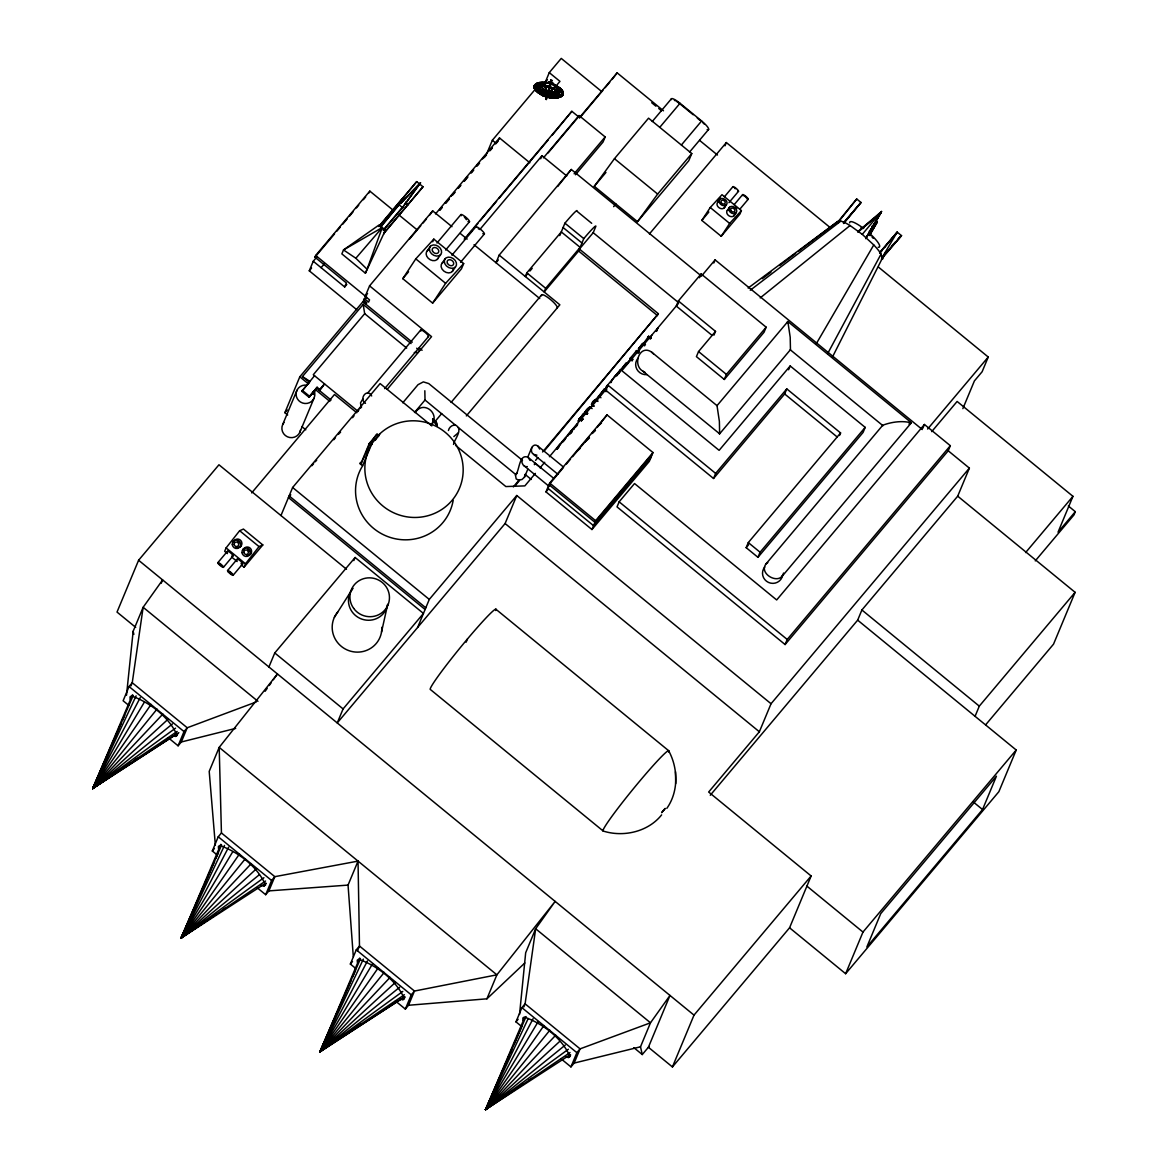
<?xml version="1.0" encoding="UTF-8"?>
<svg xmlns="http://www.w3.org/2000/svg" width="1168" height="1168" viewBox="0 0 1168 1168"><rect width="100%" height="100%" fill="white"/><g stroke="black" fill="none" stroke-linecap="round" stroke-linejoin="round"><path stroke-width="1.5" d="M495.816 609.17L668.607 750.674C678.287 768.237 678.652 791.729 666.826 808.373M675.688 783.655L675.498 771.712M887.651 250.594C881.621 255.193 883.461 265.194 881.037 254.084A28.996 6.001 40.1 0 0 873.766 244.944L862.276 234.359L850.056 225.526A28.996 6.001 40.1 0 0 840.799 221.132L838.244 221.088L748.133 288.058M542.434 95.207L543.149 95.426L542.142 94.929A14.439 6.497 16 0 0 552.771 97.762L553.092 97.586A14.439 6.497 16 0 0 563.005 94.155L563.137 93.922A14.673 6.599 16 0 0 562.728 91.25L562.596 91.002A14.527 6.526 16 0 1 563.166 93.82L563.02 94.185A14.483 6.512 16 0 1 553.209 97.732C545.368 95.761 547.164 97.046 546.04 99.47M552.347 97.951L553.019 97.601L551.442 97.82A10.6 4.672 15.6 0 0 555.034 97.747L555.048 97.484A10.819 4.862 16 0 1 551.486 97.601L550.084 96.842M546.478 91.148L546.463 91.44A4.088 1.869 15.7 0 0 544.507 94.039L543.105 93.98M546.478 99.192L547.369 94.579A2.073 0.949 15.9 0 1 546.77 94.36L547.164 92.52A1.986 0.891 16 0 0 546.405 93.863A1.986 0.891 16 0 0 549.588 94.126A1.986 0.891 16 0 0 547.164 92.491L544.814 84.855L545.952 90.155L545.587 88.68M546.814 95.192A3.416 1.518 16.1 0 1 545.952 94.842L546.931 92.476L546.025 89.965M547.266 96.302L547.179 97.178L551.325 82.359M543.631 95.586L543.062 95.615A10.6 4.643 16.1 0 0 546.96 97.061L550.756 82.651L547.179 97.119A10.6 4.643 15.8 0 0 551.238 97.835L551.34 97.878A11.388 5.241 16.2 0 1 543.047 95.572L542.857 95.528A10.585 4.672 16.4 0 1 539.747 93.557L540.58 93.761M537.441 91.805L537.587 91.878A14.352 6.453 16 0 1 544.23 82.782M544.595 94.082L544.609 93.966A3.416 1.518 16.3 0 1 543.996 93.265L544.054 93.06A3.548 1.591 16.1 0 1 544.244 91.819L544.361 91.659A3.548 1.591 16.1 0 1 547.734 91.571M553.136 95.601L551.34 95.28A3.416 1.533 15.6 0 0 551.515 94.024L551.486 93.571A3.548 1.591 15.9 0 1 551.661 94.36L551.646 94.462A3.548 1.591 15.9 0 1 551.267 94.973L549.559 94.418A1.781 0.788 15.7 0 1 548.989 94.462A1.781 0.788 15.8 0 1 547.646 94.36L547.485 95.002A3.621 1.621 16 0 0 548.814 95.382L550.274 97.032L548.814 95.674A3.416 1.518 15.9 0 1 547.442 95.367L547.237 96.929L550.624 82.767M549.106 93.382A1.781 0.788 15.9 0 0 547.223 92.681L546.989 92.36A1.84 0.818 15.9 0 0 546.449 92.374L545.106 91.513A3.416 1.548 16.4 0 0 544.259 91.819A3.621 1.621 16 0 0 543.967 92.958L543.762 93.25M547.018 96.652L547.588 94.798L547.15 95.791M553.515 88.374L554.245 87.469L553.486 88.549A11.388 5.022 16.4 0 1 559.253 94.842L562.012 94.579L560.625 94.725M543.996 93.265L545.719 93.382L542.113 92.608M543.003 95.572L542.886 95.499A10.6 4.657 16.4 0 1 537.82 91.498M544.303 95.455L542.959 95.294A10.819 4.862 16 0 1 537.47 89.162M555.676 85.498L552.566 89.556L553.398 88.651A10.6 4.862 15.6 0 1 556.552 90.593L556.669 90.695A10.819 4.862 16 0 1 555.296 97.411L556.289 97.835M555.34 97.528L555.311 97.499A11.081 4.993 16.2 0 0 558.844 92.812L562.407 91.192A14.352 6.453 16 0 1 561.399 96.141L560.421 96.637M553.34 88.272L554.041 87.381L549.529 92.024A3.796 1.708 16 0 0 546.682 91.177L546.639 91.484A3.416 1.548 16.1 0 1 549.223 92.155M519.541 1014.437L525.673 952.752L535.659 928.764L555.15 901.404L496.882 974.827L486.91 998.815L408.537 1005.268L405.34 1009.079L395.47 1001.005M555.048 97.499L555.019 97.528A10.746 4.818 15.9 0 1 551.471 97.645L552.041 97.995M126.509 695.194L133.152 631.275L143.138 607.287L162.629 579.927L161.242 583.255M561.677 96.243L561.618 96.083A14.527 6.526 16 0 0 563.137 93.922L551.559 82.373M561.297 96.214L559.195 96.608M551.471 97.645L551.53 97.849A11.432 5.154 16.9 0 0 559.238 95.09L560.669 94.885L559.268 94.798M555.15 85.468A14.352 6.453 16 0 0 544.609 82.607L544.346 82.592A14.527 6.526 16 0 0 534.462 86.242L550.362 82.519M550.055 97.017L552.055 97.805M535.046 89.031L534.667 88.958A14.673 6.599 16 0 1 544.098 82.563M536.112 83.994L536.565 85.045M555.661 94.929L557.486 95.046L549.529 94.579L551.267 95.177M553.544 93.776L551.661 93.557L558.684 92.973A10.6 4.789 15.2 0 1 559.092 95.002L559.063 94.783M551.749 93.703L553.486 93.703M540.025 83.789L539.47 82.709L539.879 83.892M414.523 412.494L425.021 400.025L424.831 390.74M719.634 433.81L719.386 421.429L717.021 405.661L651.496 352.006C639.48 343.947 632.253 365.073 642.736 371.088L719.634 433.81L790.459 349.67L790.21 337.304L787.845 321.536L717.021 405.661M787.407 322.587L787.568 321.58M553.866 91.907L559.881 88.242L558.888 89.016M552.96 96.754L550.42 95.645A4.088 1.84 16.4 0 0 551.019 93.075L553.88 91.703M557.808 89.659L556.523 90.578L558.99 89.016M549.821 92.433A3.548 1.591 15.9 0 1 551.5 93.776L549.705 93.747L551.53 93.893M551.311 94.958L551.208 95.177A3.416 1.518 15.7 0 1 550.303 95.513L550.143 95.586A3.416 1.518 15.7 0 1 548.975 95.63L548.42 94.769A2.073 0.934 16.6 0 0 549.427 93.469M547.325 96.01L547.5 95.192A3.416 1.518 15.9 0 0 548.756 95.557L549.077 95.513A3.548 1.591 15.9 0 0 551.165 95.046L553.121 95.761M547.369 95.849L547.602 94.447M548.756 89.235L548.201 91.746A3.416 1.562 15.9 0 1 549.471 92.228L549.602 92.17A3.548 1.591 16 0 1 550.712 92.783L550.814 93.06A3.416 1.548 15.6 0 1 551.471 93.776M550.186 95.353L550.303 95.659A4.088 1.854 16.3 0 1 547.515 95.411L547.208 95.367M547.208 96.579L551.062 83.059M837.354 222.519L856.728 198.983L860.991 202.473L843.661 223.526M559.238 94.842L563.034 93.893L551.909 82.694L563.224 94.126L551.836 82.68L563.166 93.82L551.982 82.461L550.989 82.87M534.272 85.994L534.199 86.315A14.483 6.512 16 0 0 534.783 89.075L535.484 89.892M535.645 89.761L534.827 89.06A14.439 6.497 16 0 1 534.287 86.374L549.953 81.906L550.858 83.045M542.098 92.871L535.44 89.805L537.499 91.25L536.448 90.593M549.529 94.608L549.559 94.418A1.781 0.803 15.7 0 0 549.588 93.659M551.106 81.935L549.967 83.658L550.916 81.877M544.653 86.315A10.819 4.862 16 0 0 537.703 91.002L537.616 91.177A10.585 4.745 16.7 0 1 538.36 87.6M548.493 90.389L547.996 92.695A2.497 1.08 16.2 0 1 548.58 92.958L548.799 93.148A2.497 1.08 16.7 0 1 549.252 93.338L550.843 93.075A4.088 1.854 16.3 0 0 546.755 91.484M381.527 632.034L387.718 604.265A19.841 19.36 22.6 0 1 360.094 618.412A19.841 19.36 22.6 0 1 352.897 588.292L334.369 617.317M548.288 90.374L547.836 92.783L548.61 89.206M547.996 92.695L548.201 91.761M546.566 93.805L545.865 94.856L546.609 93.995A2.088 0.949 15.7 0 1 545.66 92.958L542.448 90.768M550.697 91.411L549.617 92.33L550.697 91.221M549.573 92.126L549.719 92.111A3.621 1.621 16 0 1 550.741 92.739L549.413 93.411A2.497 1.095 17.1 0 1 549.675 93.776L549.748 93.571M544.405 83.731L544.624 82.563A14.658 6.585 16 0 1 555.282 85.395L555.661 85.541M550.128 95.542L549.004 94.593L550.478 95.44M542.638 95.294L541.718 94.666A14.658 6.599 16 0 1 534.842 89.177L534.856 89.191A14.483 6.512 16 0 0 541.762 94.754L542.04 94.623M548.551 89.381L548.887 88.023M548.697 89.425L549.748 84.549L549.106 87.089A10.6 4.876 16.2 0 0 545.018 86.33L545.383 87.425M549.661 92.316L548.478 94.666A2.497 1.168 16.8 0 0 548.945 94.769A2.497 1.139 17.3 0 0 549.734 93.82L549.705 93.747A1.825 0.818 16.1 0 0 548.829 92.856L548.829 92.856M548.829 88.199L549.632 85.746L549.033 88.228M546.595 97.601L546.376 98.389M537.499 91.206L540.521 92.257M549.062 88.096L549.602 85.848M549.194 86.753L549.456 85.673M549.427 93.25A2.088 0.934 16.6 0 1 548.478 94.535L548.215 94.769A2.497 1.168 16.3 0 1 546.639 94.345A2.511 1.168 15.3 0 1 546.098 93.995L546.055 93.674M555.691 85.702A14.527 6.526 16 0 1 563.064 93.936L551.982 82.461M549.705 84.665L550.245 83.395A14.527 6.541 16 0 1 562.304 90.841M549.851 84.709L551.062 82.11L550.011 83.483M554.727 96.287L559.297 96.535M783.538 573.035C780.297 586.044 757.988 573.984 766.091 563.823L882.745 425.254C891.345 421.955 902.557 420.378 911.259 422.889L781.801 576.685M548.464 94.608L549.69 92.17M549.34 86.943L549.369 86.826A10.979 4.935 16 0 1 556.523 90.257M431.956 424.305L432.627 422.028M541.076 86.184L540.959 86.271A10.979 4.935 16 0 0 537.587 90.943L537.426 91.089A11.417 5.168 15.1 0 1 538.244 87.337L537.265 86.257M536.433 85.133L535.922 84.008L539.543 88.52L538.492 87.337A10.585 4.818 16.6 0 1 541.076 86.461L541.324 86.271A10.819 4.862 16 0 1 548.96 86.87M547.193 96.783L547.164 96.74A14.483 6.512 16 0 1 541.967 94.856L541.908 94.842M558.056 96.521L559.326 96.754L557.866 96.667A10.585 4.745 15.3 0 0 558.611 93.09M553.968 478.544L528.009 457.272C518.782 453.359 519.687 471.23 515.453 475.099L516.183 478.924L518.198 479.946L521.921 479.552L524.505 477.143L527.834 469.156M524.505 477.143L524.782 475.099M546.39 99.557L546.303 98.784M540.959 86.33L539.85 83.819L545.31 91.484M522.242 458.776L521.965 462.63L523.147 464.995L548.23 485.654M563.589 467.127L537.616 445.855C532.214 442.234 528.958 451.739 533.674 454.44L557.851 474.237M549.967 82.008L534.448 86.242A14.527 6.526 16 0 0 541.835 94.506L541.879 94.55A14.352 6.453 16 0 1 535.134 89.162M448.424 430.525C449.081 427.152 452.658 424.174 456.133 425.4C463.302 429.882 454.469 439.124 453.52 444.424M546.814 94.214L544.887 95.104L545.865 94.535M546.639 94.272L546.624 94.301A2.073 0.949 15.7 0 1 545.587 93.148L543.879 92.243M547.018 92.389A2.088 0.949 15.7 0 0 545.938 92.579L545.733 92.768A2.511 1.153 14.9 0 0 545.982 93.893L544.755 94.082A3.416 1.518 16.2 0 0 545.748 94.754A4.088 1.869 15.7 0 1 544.901 94.331A4.088 1.854 15.8 0 0 545.675 94.754M546.624 91.323L546.142 90.14M549.354 91.98A3.621 1.621 16 0 0 546.726 91.265L546.945 92.506A2.073 0.934 15.4 0 0 545.558 93.002L545.806 92.739A2.511 1.11 14.8 0 1 546.244 92.593L546.39 92.579A2.511 1.095 15.2 0 1 547.894 92.681M367.059 269.239L382.272 227.526L343.509 249.937L341.859 253.894L365.409 273.195L385.425 230.111L379.118 224.942L343.509 249.937L355.846 258.245L367.059 269.239L365.409 273.195M546.799 93.98L546.799 94.068A1.781 0.788 16.2 0 1 545.938 92.914L543.573 92.418M545.558 93.002L543.792 92.506M545.179 91.396L544.113 90.024M544.463 94.009L546.128 93.761M545.091 91.221L542.828 88.943M346.502 569.225L218.956 464.776L138.598 560.246L117.019 612.076L135.707 627.377M257.953 701.326L143.138 607.287L132.247 682.74L129.049 686.55L123.122 700.771L128.772 705.384M130.933 685.893L132.247 682.74L187.23 727.766L256.274 701.953M356.707 309.666L309.272 270.815L313.258 261.252L316.718 257.15M313.258 261.252L344.677 286.978L346.356 282.919L314.951 257.194L315.667 255.456L369.833 191.114L393.543 210.532M369.103 192.851L369.833 191.114M241.309 564.947L244.068 567.225L262.815 544.945L243.426 529.06L239.644 530.725L226.11 547.894L224.679 551.325L227.439 553.603M287.693 414.976L284.875 412.684L299.811 376.797L366.504 297.46M282.7 424.524L296.92 390.375M323.171 386.039L319.419 390.506L319.842 389.484L317.097 387.25L309.097 397.281L301.826 391.324L314.542 375.716M301.826 391.324L309.841 381.294L302.424 376.592L363.19 304.395L411.048 343.582M309.097 397.281L317.097 387.25M313.462 394.521L315.491 389.645L329.858 401.427M299.796 432.364L314.017 398.23M244.068 567.225L245.499 563.779L259.033 546.609L262.815 544.945M383.776 234.067L385.425 230.111M379.016 226.577L416.699 181.624L422.991 186.778L384.184 233.074M178.105 745.797L184.018 731.577L187.23 727.766L181.303 741.987L178.105 745.797L168.236 737.723M412.246 342.209L362.927 301.811L366.153 304.191L366.737 302.76L363.598 300.191L366.621 295.796M364.285 298.57L368.592 302.103L369.541 299.84L365.219 296.307L369.57 285.868L432.686 210.882L451.972 226.68M383.294 230.534L401.88 208.444L420.524 182.763L399.033 204.75L380.447 226.84M280.962 515.541L292.628 487.494L380.111 383.571L431.81 425.911M432.686 210.882L429.853 214.912M432.729 241.761L433.824 239.119L463.667 263.559L461.462 268.844L432.627 303.111L402.785 278.67L415.779 258.873L433.824 239.119M268.917 666.972L274.757 652.956L355.116 557.486L423.444 613.448L343.085 708.918L337.245 722.934L505.102 523.541L516.767 495.495L771.041 703.735L759.361 731.781L708.655 792.035L811.132 875.971L789.568 927.801L672.432 1066.953L648.401 1047.273L669.979 995.443L650.488 1022.803L640.502 1046.791L642.269 1054.558L648.999 1046.557M486.852 153.461L492.356 140.248L535.338 89.177M369.219 443.592L371.19 445.198L372.154 444.044L370.183 442.453L369.219 443.592L360.635 464.222L362.606 465.828A49.333 48.165 22.6 0 0 387.572 536.506A49.333 48.165 22.6 0 0 453.169 500.43M362.606 465.828L371.92 443.46L379.921 433.737A49.333 48.165 22.6 0 1 460.528 454.264A49.333 48.165 22.6 0 1 408.785 517.103A49.333 48.165 22.6 0 1 371.92 443.46M498.824 139.561L499.495 137.926L529.819 162.761M375.205 440.336L379.921 433.737M216.518 854.436L212.313 850.99L218.241 836.77L221.438 832.959L219.19 747.389L277.444 673.965L273.341 679.718M601.666 91.513L561.253 58.4L549.267 72.62L545.252 82.286L547.427 79.701M353.831 560.596L355.116 557.486M699.559 274.524L571.283 169.462L499.174 255.12L496.006 262.742L498.327 259.968M540.726 158.746L541.996 155.694L566.728 175.959M575.459 174.777L603.038 142.014L605.155 136.933L579.036 115.544L578.525 116.771L571.853 111.31L552.23 135.167M257.252 887.797L265.676 894.703L271.604 880.482L274.816 876.672L358.036 861.108L359.481 946.022L357.51 950.767M265.676 894.703L268.888 890.892L274.816 876.672L221.438 832.959M544.127 451.125L658.358 313.725L579.416 249.076L593.198 232.709L595.738 226.607A21.871 1.387 -50.7 0 0 583.781 238.608L578.613 251.018L544.157 291.956L545.675 288.292L580.146 247.353L561.297 231.921L526.826 272.859L525.308 276.509L527.6 273.779M571.283 169.462L557.72 186.471M663.482 110.799L617.142 72.854L612.047 79.497M559.764 235.571L564.932 223.176A21.871 1.387 -50.7 0 1 576.89 211.174L591.694 223.307M417.618 627.464L429.284 599.418L516.767 495.495M353.305 956.665L348.049 885.096L358.036 861.108M527.775 457.141L531.849 447.359M466.12 642.181L467.448 638.984M545.996 491.903L549.675 483.056L607.039 414.917L652.985 452.542L649.306 461.389L591.942 529.527L545.996 491.903L548.347 489.115M356.006 968.666L350.356 964.053L356.284 949.832L359.481 946.022L414.465 991.048L496.882 974.827L219.19 747.389L209.203 771.376L215.365 845.384M582.452 414.961L584 413.107L578.729 419.925L582.657 414.844M691.763 153.548L688.755 160.761L637.48 221.672L594.293 186.296L614.456 158.687L648.561 118.172L691.763 153.548L657.657 194.063L637.48 221.672M587.095 414.275C580.248 412.421 595.373 401.967 587.519 410.318M591.826 405.354L592.234 404.376M606.776 388.813L606.703 389.411M616.777 375.497L617.186 374.548M618.967 373.439L620.558 369.628L719.123 450.352L790.181 365.949L865.181 427.371L863.064 432.452L757.959 557.311L746.177 547.675L748.294 542.58L840.58 432.948L786.779 388.886L715.648 473.405L713.531 478.486L604.338 389.046L593.286 402.96M621.405 370.008L621.712 369.263M625.128 365.788L629.216 360.81L626.121 364.606M607.039 414.917L597.14 427.503M629.873 360.153C632.603 355.13 627.873 359.671 632.151 360.737M639.071 348.663L639.48 347.714M644.634 345.845L642.269 343.918L638.575 348.765M724.992 145.81L726.35 142.54L830.55 227.877M642.05 345.48L648.722 336.282L651.102 338.209M651.817 335.304L649.642 338.092M678.374 300.95L715.517 331.376L698.537 351.553L696.42 356.634L724.306 379.469L764.033 332.267L766.15 327.186L701.121 273.925L678.374 300.95L676.257 306.031L712.027 335.333M591.942 529.527L595.622 520.694L652.985 452.542M699.53 277.736L701.121 273.925M713.809 263.004L715.108 259.865L922.297 429.547M405.34 1009.079L411.253 994.859L414.465 991.048L408.537 1005.268M619.142 501.817L617.025 506.897L785.1 644.546L948.212 450.775L950.329 445.694L924.414 424.466L776.676 599.958L634.531 483.537L619.142 501.817L787.217 639.465L785.1 644.546M741.388 210.576L739.957 214.021L721.211 236.286L701.822 220.402L710.261 207.524L721.999 194.691L741.388 210.576L729.664 223.424L721.211 236.286M713.925 335.187L715.517 331.376M724.306 379.469L726.408 374.388L766.15 327.186M521.614 1026.482L515.979 1021.869L521.892 1007.648L525.104 1003.838L535.659 928.764L650.488 1022.803L580.073 1048.864L576.875 1052.675L570.948 1066.895L561.078 1058.821M788.59 369.76L790.181 365.949M523.79 1006.991L525.104 1003.838L580.073 1048.864L574.16 1063.084L570.948 1066.895M713.531 478.486L784.662 393.966L786.779 388.886M870.642 233.6L877.153 221.978L871.693 226.607M877.65 216.664L881.504 211.51L858.305 231.235L857.881 232.257L881.037 212.634L865.736 238.695L881.504 211.51L862.276 234.359M757.959 557.311L760.076 552.23L865.181 427.371M839.529 435.489L840.58 432.948M922.822 428.276L924.414 424.466M710.261 795.247L857.662 620.15L861.896 609.988L957.702 496.166L969.382 468.12L948.212 450.775M672.432 1066.953L694.011 1015.123L811.132 875.971M962.855 408.639L974.404 380.914L982.113 371.76L988.245 357.028L878.424 267.078M789.568 927.801L845.632 973.718L862.977 932.064L1016.218 750.017L857.662 620.15M975.076 716.305L979.295 706.144L1075.115 592.322L957.702 496.166M931.714 431.634L957.118 401.456L1072.954 496.327L1058.033 532.199L1075.305 511.672L1068.326 505.948M1075.305 511.672L1073.961 514.927L1035.271 560.874M982.551 809.541L996.421 776.209L880.745 913.624L866.86 946.971L982.551 809.541L973.382 802.036M1075.115 592.322L1053.536 644.152L985.777 724.671M1016.218 750.017L998.874 791.685L845.632 973.718M362.562 460.732L360.635 464.222L359.744 463.477L360.708 462.338L361.584 463.068M363.058 459.52L364.971 454.951M365.613 453.418L366.241 451.899M366.372 451.593L368.154 447.329M368.913 445.504L369.541 443.971M370.183 442.453L377.118 433.912L379.206 435.46M178.835 732.643L92.695 788.502L132.51 694.741M220.883 844.303L181.069 938.065L265.705 883.183M359.744 958.023L319.93 1051.784L404.551 996.903L319.93 1051.784L360.459 958.753M570.159 1054.719L485.538 1109.6L524.636 1017.518M557.895 97.44L557.005 97.645M177.375 733.562L92.695 788.502L133.225 695.471M221.613 845.033L181.069 938.065L265.559 881.022M570.028 1052.558L485.538 1109.6L526.082 1016.569M177.171 731.46L92.695 788.502L121.019 723.591M122.465 720.262L124.655 715.269M544.084 91.732L541.003 89.527L544.215 91.542M214.489 861.502L181.069 938.065L209.306 918.939M215.934 858.173L218.109 853.18M351.159 980.215L319.93 1051.784L404.405 994.742M352.605 976.886L355.51 970.228M515.263 1089.467L485.538 1109.6L508.781 1056.339M510.226 1053.01L512.416 1048.017M513.862 1044.688L521.848 1026.395M542.361 95.367L543.5 95.323M120.932 769.376L92.695 788.502L136.116 695.851M224.504 845.413L181.069 938.065L263.924 877.708M363.35 959.132L319.93 1051.784L354.108 1028.628M568.393 1049.244L485.538 1109.6L528.199 1018.584M175.55 728.146L92.695 788.502L101.178 770.544M191.099 916.836L181.069 938.065L189.844 931.597M327.639 1035.461L319.93 1051.784L402.785 991.428M329.172 1032.191L331.493 1027.285M495.772 1102.052L485.538 1109.6L492.473 1094.912M549.252 93.338L552.479 92.345M832.507 356.926L882.322 258.274M101.455 782.034L92.695 788.502L140.248 697.603M228.636 847.165L181.069 938.065L259.427 874.657M367.482 960.884L319.93 1051.784L334.544 1041.009M565.283 1045.068L485.538 1109.6L533.09 1018.7M172.441 723.956L92.695 788.502L97.762 778.998M185.303 930.151L181.069 938.065L189.406 931.13M324.149 1043.871L319.93 1051.784L399.675 987.237M492.487 1103.818L485.538 1109.6L488.91 1103.264M827.703 353.539L881.037 254.084M881.504 211.51L866.16 237.673M600.863 394.288L600.162 395.295M638.896 350.896L639.509 350.035M547.091 96.9L547.018 96.871A10.979 4.949 16 0 1 539.879 93.396L538.638 93.031M549.967 83.658L550.478 82.023M537.616 91.177L537.557 91.192A10.6 4.73 16.8 0 1 537.149 89.162L541.894 91.557L540.083 90.812M565.998 437.737L565.312 438.759M545.062 86.038L544.784 86.125A11.388 5.095 15.3 0 0 537.032 88.914L534.258 86.213M816.286 343.742L873.766 244.944M536.988 89.031L540.171 90.739M869.941 234.242L877.153 221.978L873.211 225.424M431.007 425.4C441.285 414.509 423.604 399.398 415.312 412.538M458.382 432.759L453.856 436.584M882.322 257.194L901.462 235.629L882.322 257.194L897.214 232.14L901.462 235.629L881.446 259.165M869.269 235.571L876.686 223.088M101.032 781.567L92.695 788.502L144.423 702.07M232.812 851.633L181.069 938.065L256.493 868.729M635.582 352.064L636.75 350.531L639.115 352.459L636.589 350.677L629.888 358.722M647.583 337.815L648.751 336.282M372.577 963.804L319.93 1051.784L324.091 1048.324M559.633 1041.476L485.538 1109.6L538.2 1021.62M549.997 83.556L550.858 82.052M168.119 719.167L92.695 788.502L96.55 782.312M183.96 933.422L181.069 938.065L183.683 935.553M322.821 1047.141L319.93 1051.784L395.353 982.449M488.136 1107.089L485.538 1109.6L487.465 1106.505M542.799 95.484A11.388 5.227 15.6 0 1 537.076 89.016L534.404 86.184M543.31 93.951L539.455 93.396L541.996 93.863M591.446 404.376L593.87 406.187C587.986 405.369 596.089 395.879 597.914 401.427L595.636 399.368M515.453 475.099L516.942 473.317M554.756 86.49C557.501 83.191 551.822 90.768 554.201 87.585M432.627 303.111L445.621 283.313L463.667 263.559M545.733 94.593L545.748 94.55A3.796 1.708 16 0 1 543.996 93.133L543.967 92.958M612.82 378.958L610.733 382.681L611.463 382.024M564.027 440.686L564.64 439.84M584.438 413.983L585.518 411.589L584.745 412.348M576.306 426.028L575.547 427.094M640.137 347.422L640.721 346.619M162.863 714.086L92.695 788.502L151.081 704.435M239.469 853.998L181.069 938.065L251.251 863.648M378.315 967.717L319.93 1051.784L323.828 1048.017M555.72 1035.184L485.538 1109.6L543.938 1025.533M427.152 250.93L430.379 246.331M437.372 259.281L440.599 254.682A6.614 5.022 35 0 0 435.883 245.192A6.614 5.022 35 0 0 429.985 251.646A6.614 5.022 35 0 0 440.599 254.682M442.073 263.15L445.3 258.551M452.293 271.502L455.52 266.903A6.614 5.022 35 0 0 450.804 257.413A6.614 5.022 35 0 0 444.906 263.866A6.614 5.022 35 0 0 455.52 266.903M717.663 202.371L719.751 199.378M724.291 207.802L726.394 204.809A4.292 3.27 35 0 0 723.328 198.633A4.292 3.27 35 0 0 719.503 202.823A4.292 3.27 35 0 0 726.394 204.809M727.357 210.313L729.46 207.32M734 215.744L736.088 212.751A4.292 3.27 35 0 0 733.022 206.575A4.292 3.27 35 0 0 729.197 210.78A4.292 3.27 35 0 0 736.088 212.751M577.707 423.94L574.583 427.999M539.645 88.447L538.346 87.454A10.6 4.818 16.7 0 1 541.032 86.461L541.981 87.498M319.419 390.506L324.543 383.907L319.842 389.484M265.136 691.252L267.195 688.361M269.239 685.485L271.297 682.608M576.919 425.765L577.474 424.656L576.569 425.663M622.602 368.022L626.267 362.985L613.769 377.863L618.033 372.767L616.631 374.592L617.595 373.804M401.88 208.444L420.524 182.763L401.047 203.217M545.69 92.768L545.909 92.841A1.781 0.788 16.2 0 1 547.777 92.754M542.025 87.629L541.222 86.14A10.979 4.935 16 0 1 548.989 86.753M184.281 933.728L181.069 938.065L245.397 858.67M323.127 1047.448L319.93 1051.784L390.097 977.368M487.903 1106.899L485.538 1109.6L487.669 1106.709M556.815 90.403L556.844 90.462A10.979 4.935 16 0 1 558.742 92.608L560.231 92.462M567.619 436.146L577.43 423.867M595.665 400.624L604.338 389.046L606.572 391.149M550.697 97.324L551.325 97.616A10.746 4.818 16 0 1 543.339 95.484A10.819 4.862 16 0 0 551.267 97.586L551.457 97.864A11.432 5.256 16.5 0 0 555.15 97.762L555.209 97.47A10.746 4.818 15.9 0 0 557.749 96.579L557.793 96.783A10.6 4.701 15.3 0 1 555.209 97.718L550.449 95.601M570.685 432.861L571.94 431.255M558.654 446.205C552.479 454.075 562.377 440.876 559.574 445.037M582.686 415.458L577.956 421.122L578.715 420.801M352.561 417.691L354.021 415.793M557.078 93.177L558.684 92.973L557.063 93.031M556.932 448.687L561.063 443.563M564.626 439.664L562.64 442.176M595.563 399.5L591.519 404.303M639.582 347.568L641.714 345.246L641.13 346.108M650.269 338.005L651.262 336.632L649.919 338.005M561.516 442.993L565.838 437.723M573.649 429.547L574.364 428.656M658.168 327.858L656.212 331.391L656.927 330.734M837.456 223.146L856.728 198.983M585.942 412.319L584.423 414.173M599.68 395.908L599.126 396.594L599.885 395.777M92.695 788.502L157.023 709.107M384.257 972.389L319.93 1051.784L322.295 1049.083M485.538 1109.6L549.865 1030.205M637.64 352.181L638.808 350.75M371.453 441.811L376.271 435.036L378.257 436.613M879.869 253.179L882.19 250.375M884.497 247.572L897.214 232.14L879.577 252.609M311.914 465.725L313.608 463.681M333.785 439.737L335.479 437.693M621.595 369.993L622.296 369.132M401.602 199.743L416.699 181.624M513.365 486.895L519.205 479.917M535.572 460.367L537.922 457.564M542.594 451.987L658.358 313.725M514.898 486.034L519.57 480.442M314.951 257.194L334.53 233.921M336.837 231.176L340.297 227.074M342.604 224.344L347.217 218.869M349.509 216.124L352.97 212.021M356.43 207.904L358.737 205.174M363.35 199.699L365.642 196.954M309.272 270.815L311.579 268.085M321.112 267.691L324.31 263.88M379.337 225.818L401.923 198.983M381.191 226.475L399.033 204.75L402.303 207.422L383.717 229.512L381.542 227.731M384.506 232.315L422.991 186.778M344.677 286.978L346.808 284.452M409.384 239.25L420.757 225.731M423.035 223.03L426.437 218.971M365.219 296.307L367.555 293.533M435.533 213.905L499.495 137.926M363.598 300.191L365.934 297.417M439.372 210.182L441.708 207.408M445.198 203.261L448.702 199.1M451.023 196.326L454.527 192.18M458.031 188.019L460.353 185.259M463.857 181.098L467.346 176.937M470.85 172.791L473.171 170.017M476.675 165.871L479.011 163.097M482.501 158.936L486.005 154.789M489.494 150.628L491.83 147.869M495.334 143.708L497.656 140.934M439.942 210.211L442.278 207.451M445.782 203.29L449.271 199.144M452.775 194.983L455.097 192.209M458.601 188.063L460.922 185.289M464.426 181.142L467.93 176.981M471.419 172.835L473.755 170.061M477.245 165.9L479.581 163.14M484.238 157.592L486.574 154.818M490.078 150.672L492.4 147.898M495.904 143.752L498.225 140.978M555.311 86.899L559.954 81.366L549.267 72.62M363.19 304.395L364.679 313.681L313.301 374.709L358.138 411.428M284.875 412.684L287.211 409.895M402.785 278.67L408.552 271.808M436.993 243.002L460.849 214.664M445.65 250.04L469.507 221.701M464.207 239.177L571.853 111.31M468.456 234.68L471.974 230.505M474.325 227.716L477.843 223.541M480.179 220.752L496.59 201.246M498.94 198.472L548.172 139.97M251.675 492.896L334.486 394.507L356.766 412.757M451.928 255.208L475.785 226.869M480.355 228.913L541.996 155.694M543.427 157.855L579.036 115.544M548.113 152.906L577.357 118.158M579.226 117.895L617.142 72.854M579.883 117.72L602.863 90.418M605.155 87.688L609.754 82.227M460.557 262.289L484.413 233.936M217.847 562.669L227.439 551.281M367.555 393.163L420.655 330.091M223.468 567.268L233.045 555.88M290.774 494.794L288.438 497.568L425.094 609.492M227.556 570.597L237.133 559.209M384.652 388.637L428.51 336.515M387.148 389.397L431.561 336.632L369.57 285.868M233.162 575.225L242.74 563.837M132.291 696.566L130.159 699.106L130.013 696.873L131.473 695.953C150.059 702.523 169.331 717.225 177.142 735.475L175.682 736.395L172.718 735.928M574.13 173.784L605.155 136.933M402.799 402.785L418.042 384.666L423.356 381.892L428.744 383.571L522.49 460.367M594.293 186.296L605.944 172.455M652.255 121.53L671.323 98.871M529.907 271.049L532.199 268.319M659.832 127.254L680.024 103.28L701.618 120.961A10.176 2.102 40.1 0 1 707.151 129.59M613.638 206.648L615.886 203.991M441.694 413.589L435.825 420.568L437.285 425.838L432.569 419.75M451.096 402.42L541.572 294.949M175.682 736.395L177.813 733.854M681.426 144.949L701.618 120.961M466.339 415.896L559.852 304.804L499.174 255.12M689.558 152.074L708.626 129.429M649.423 233.936L726.35 142.54M701.822 220.402L708.845 212.05M718.218 200.911L720.568 198.122M724.379 196.837L732.891 186.719M728.934 202.663L738.526 191.289M734.088 204.765L742.6 194.647M739.694 209.364L748.221 199.246M212.313 850.99L214.445 848.45M620.558 369.628L606.309 386.652L607.01 385.951L604.936 389.718L608.265 385.82M642.269 343.918L638.239 349.174M220.679 846.128L218.547 848.669L218.401 846.435L219.861 845.515C238.447 852.085 257.719 866.787 265.516 885.023L264.056 885.957L261.092 885.49M616.587 375.935L620.091 371.774M643.028 344.531L645.335 341.786M535.367 473.39L524.855 485.888L505.861 486.56L455.564 445.358M540.054 467.828L544.726 462.28M549.413 456.717L605.535 390.039L607.652 384.958L715.648 473.405M621.916 370.592L678.535 303.33M701.311 276.276L715.108 259.865M563.341 467.653L549.004 484.691L594.95 522.315L652.313 454.177M566.422 464.003L570.51 459.141M572.568 456.703L588.949 437.226M595.096 429.926L592.03 433.576L595.49 430.481M549.661 485.611L547.602 488.034L593.548 525.673L650.912 457.52M264.056 885.957L266.202 883.417M844.026 222.635L860.991 202.473L843.34 222.942M869.226 231.395L877.153 221.978M880.249 252.303L897.214 232.14M350.356 964.053L352.502 961.512M359.525 959.848L357.393 962.388L357.247 960.154L358.707 959.235C377.293 965.805 396.565 980.507 404.376 998.757L402.916 999.677L399.952 999.209M746.177 547.675L748.513 544.887M402.916 999.677L405.048 997.136M927.626 429.036L988.245 357.028M787.217 639.465L950.329 445.694M771.041 703.735L969.382 468.12M515.979 1021.869L518.11 1019.328M525.147 1017.678L523.001 1020.204L522.855 1017.97L524.315 1017.051C542.916 1023.621 562.173 1038.323 569.984 1056.573L568.524 1057.493L565.56 1057.025M568.524 1057.493L570.656 1054.952M1025.606 552.581L1072.954 496.327M611.813 380.096L612.806 378.958M657.292 328.807L658.139 327.814M571.897 431.78L569.838 434.189M557.866 96.667L557.968 96.754A10.6 4.745 15.2 0 0 558.859 95.688M357.35 411.72L358.97 409.822M583.036 415.034L583.723 414.231M650.386 338.501L651.072 337.698M661.628 814.884C648.152 831.835 623.449 837.485 603.228 831.047L430.437 689.543A51.874 3.3 -50.7 0 1 463.141 644.152A51.874 3.3 -50.7 0 1 495.816 610.528M355.846 258.245L382.272 227.526M558.625 92.856L558.625 92.856A10.6 4.833 15.4 0 0 556.698 90.71L556.523 90.578M558.873 447.242L557.063 449.315M571.999 431.532L570.772 432.934M549.252 95.309A3.621 1.621 16 0 0 550.916 93.031L553.982 91.965M558.83 92.827L560.173 92.272M552.391 89.323L553.325 88.447M552.406 89.498L553.209 88.593A10.6 4.876 15.9 0 0 549.296 87.104L549.325 87.001A10.746 4.847 16 0 1 556.348 90.374M315.229 461.783L316.689 460.148M302.249 390.302L309.52 396.259L315.491 389.645M538.229 87.293L536.667 84.972M309.52 396.259L314.236 391.178A9.402 9.183 22.6 0 1 307.213 403.383A9.402 9.183 22.6 0 1 296.088 394.273A9.402 9.183 22.6 0 1 306.965 385.221L309.841 381.294L308.264 383.732L299.811 376.797M362.854 398.887L360.503 402.872L361.189 407.063M892.177 245.484L895.652 241.776M897.988 239.323L901.462 235.629M360.43 408.187L361.627 406.931M338.559 434.16L340.603 432.116M551.486 90.462L552.566 89.381M313.301 391.747L316.674 388.258L331.055 400.04M541.996 94.842L541.996 94.842A14.658 6.599 16 0 0 552.844 97.776M555.18 85.541A14.483 6.512 16 0 0 544.536 82.651L544.682 83.673M551.515 90.257L549.646 91.965M550.522 91.367L551.646 90.316M486.91 998.815L524.826 962.987M544.463 83.658L544.77 86.184A11.417 5.066 15.3 0 0 538.346 87.264L537.499 86.052M599.199 425.064L601.505 422.991M584.861 442.103L589.475 437.971M577.678 450.614L580 448.556M861.823 228.578L881.037 212.634M549.237 94.52A1.825 0.818 16.2 0 0 549.836 94.112L551.646 94.666L549.778 94.287M760.222 297.898L850.056 225.526M911.259 422.889L908.938 424.057M233.133 541.572L234.403 540.565M239.761 547.018L241.046 545.996M242.827 549.515L244.097 548.507M249.47 554.961L250.74 553.939M750.25 290.233L840.799 221.132M762.266 278.714L770.968 272.129M779.655 265.545L795.583 253.471M798.474 251.266L837.587 221.628M548.975 95.63L549.646 96.404M766.091 563.823L767.799 562.596M123.896 767.361L129.838 763.332M134.305 760.31L137.269 758.295M212.284 916.924L216.737 913.902M222.679 909.872L225.658 907.857M357.072 1026.614L361.54 1023.591M518.227 1087.452L522.695 1084.43M528.637 1080.4L531.601 1078.385M535.951 83.775L536.01 83.789A14.527 6.541 16 0 1 539.426 82.548M551.807 94.681L555.676 95.002M557.954 89.907L555.282 91.221M537.922 92.608L540.799 93.674M543.85 93.075L542.04 92.754M555.399 91.352L556.698 90.71M545.792 92.608L544.2 91.907M545.033 95.221L545.967 94.798A3.796 1.708 16 0 0 548.858 95.44L548.245 94.593A1.781 0.788 15.9 0 1 546.916 94.112M550.975 93.017L551.004 93.002A3.796 1.708 16 0 1 549.281 95.382M553.851 91.863L555.399 91.148M552.347 97.776L552.785 97.557A14.323 6.512 16.1 0 1 542.2 94.696A14.527 6.526 16 0 0 552.858 97.528M539.835 93.411L539.82 93.367A10.746 4.818 16.1 0 0 542.959 95.323L543.675 95.367M542.959 95.323L543.003 95.309A10.979 4.949 16 0 1 537.762 91.133L537.776 91.162M543.164 93.834L545.967 93.907M561.385 96.389L561.443 96.287A14.439 6.497 16 0 1 553.121 97.747M561.998 94.564L563.122 94.097M552.347 92.476L553.997 91.819M544.113 95.367L545.135 95.046M544.127 95.411L545.076 95.207M558.786 92.622L562.538 91.381M537.66 91.06L538.974 91.586M537.543 90.958L536.535 90.33M534.462 86.184L549.88 82.14M557.034 97.82L558.1 97.557M181.303 741.987L235.688 728.379M574.16 1063.084L640.502 1046.791M543.427 95.499L544.376 95.294M425.021 400.025L455.578 425.254M539.295 82.651L539.616 82.519A14.527 6.541 16 0 1 549.851 83.337M557.136 93.148L553.486 93.498M550.157 83.687L550.201 83.556A14.352 6.453 16 0 1 562.115 90.973M559.224 96.769L560.523 96.564M538.536 89.907L535.893 88.169M536.93 455.155L533.674 454.44M526.228 466.689L527.323 466.587M268.888 890.892L348.049 885.096M414.304 352.517L418.1 352.444M555.209 97.762L557.18 97.835L554.143 97.397M538.463 87.381L541.032 89.586M541.85 93.747L543.295 93.893M547.471 96.9A11.081 4.993 16.1 0 0 557.954 96.594L553.019 95.834M557.822 96.477L556.377 96.375L557.778 96.769M556.275 97.645L552.785 96.783M551.865 94.608L553.749 94.871M478.252 228.724L479.8 229.497M543.996 93.002L545.675 93.25M541.032 86.461L542.989 88.914M541.207 86.432L541.251 86.432A10.6 4.862 16.5 0 1 544.799 86.315L545.135 87.556M553.033 95.659L554.844 96.039M553.982 97.251L555.019 97.703M547.456 94.564L547.5 94.579A1.796 0.803 16.1 0 1 546.069 93.031M540.448 92.141L542.171 92.725M544.653 93.776L544.624 94.009A3.416 1.533 16.4 0 1 544.2 92.155M541.923 91.454L543.689 92.243L541.806 91.717M466.441 219.686L464.353 216.912M538.74 92.885L539.689 93.352L538.039 92.433M551.53 96.17L552.771 96.959M642.736 371.088L645.072 372.373M524.067 465.871L525.118 466.441M744.6 195.976L746.688 197.991M861.035 227.731L861.94 228.359M542.507 95.484L542.142 95.221M376.636 434.496L378.724 436.044M735.825 188.647L734.73 188.515M535.586 89.644L536.565 90.462M539.66 88.359L541.105 89.454M693.164 114.727L679.805 103.777A7.636 1.577 40.1 0 0 676.768 101.572M697.281 118.099L700.026 120.348M699.603 140.394L717.473 155.023M651.715 102.755L655.92 106.2M658.723 108.493L661.526 110.785M710.261 207.524L729.664 223.424M614.456 158.687L657.657 194.063M787.845 321.536L910.996 422.407M790.196 349.714L883.008 425.736M492.356 140.248L495.816 143.08M593.198 232.709L677.907 302.089M784.662 393.966L837.091 436.905M564.932 223.176L583.781 238.608M563.107 227.541L581.956 242.988M578.613 251.018L657.54 315.652M698.537 351.553L726.408 374.388M648.59 336.428L650.97 338.399M648.021 337.085L650.386 339.012M643.13 342.91L645.481 344.837M636.034 351.334L638.385 353.262M630.764 357.583L633.129 359.51M526.826 272.859L545.675 288.292M630.048 358.445L632.414 360.372M629.873 358.678L632.224 360.605M460.25 233.454L467.142 239.09M474.018 244.725L539.747 298.555M405.69 202.079L407.895 204.911L405.384 202.838M399.12 215.102L417.268 229.965M603.695 389.747L606.046 391.674M861.896 609.988L979.295 706.144M598.585 395.806L600.936 397.748M415.779 258.873L445.621 283.313M591.68 404.04L594.03 405.968M589.782 406.698L592.147 408.625M748.294 542.58L760.076 552.23M585.445 411.399L587.796 413.326M585.153 411.749L587.504 413.676M584.847 412.1L587.197 414.041M580.686 417.122L583.036 419.049M580.569 417.268L582.92 419.195M580.35 417.516L582.701 419.443M580.043 417.823L582.467 419.677M579.824 418.071L582.321 419.838M579.664 418.261L582.029 420.188M579.226 418.786L581.591 420.714M579.124 418.932L581.43 420.962M315.667 255.456L365.891 296.584M419.283 347.976L422.101 350.283M416.684 348.195L419.487 350.502M364.679 313.681L406.668 348.079M534.637 462.922L540.886 468.047M549.675 483.056L595.622 520.694M525.031 474.354L531.265 479.464M458.367 427.546L515.687 474.485M505.102 523.541L759.361 731.781M302.424 376.592L309.418 382.316M301.855 426.597L305.782 429.809M806.913 886.132L862.977 932.064M292.628 487.494L429.284 599.418M289.138 495.889L425.794 607.813M239.644 530.725L259.033 546.609M226.11 547.894L245.499 563.779M231.6 557.005L237.148 561.545M274.757 652.956L343.085 708.918M138.598 560.246L694.011 1015.123M633.874 1047.681L642.269 1054.558M521.892 1007.648L576.875 1052.675M129.049 686.55L184.018 731.577M218.241 836.77L271.604 880.482M356.284 949.832L411.253 994.859M869.795 234.783L870.627 235.571M545.368 91.338L546.244 92.593M651.496 352.006L653.525 353.933M537.616 445.855L539.718 449.081M528.009 457.272L530.111 460.513M365.482 403.325C358.386 398.96 367.278 387.484 371.672 395.967M551.895 82.782L562.947 93.907M432.802 418.757L436.847 423.254M543.047 88.753L544.127 90.053M549.077 95.513L549.456 96.214M432.7 418.991L437.285 425.838M540.565 84.987L541.251 86.155L540.448 85.001M549.792 92.053L549.807 92.068A3.796 1.708 16 0 1 551.559 93.469M545.938 90.126L546.42 91.338A3.621 1.621 16 0 0 544.346 91.615M719.021 432.934L719.371 433.854M545.66 88.87L544.522 83.643M133.152 631.275L133.853 634.385M544.624 84.855L544.843 86.023M559.297 94.958L557.457 94.929L559.049 95.031M534.404 463.681L534.418 464.703M461.243 215.73A5.592 1.153 40.1 0 1 463.01 215.189A5.592 1.153 40.1 0 1 468.748 220.11A5.592 1.153 40.1 0 1 467.974 221.497M475.814 227.278A5.592 1.153 40.1 0 1 481.669 230.242A5.592 1.153 40.1 0 1 482.822 233.688M438.073 258.186A6.614 5.022 35 0 1 428.218 258.245A6.614 5.022 35 0 1 429.547 249.631M453.301 269.093A6.614 5.022 35 0 1 443.782 271.049A6.614 5.022 35 0 1 444.468 261.851M671.366 99.616A10.176 2.102 40.1 0 1 680.024 103.28M702.902 122.771A7.636 1.577 40.1 0 1 704.26 124.085M674.389 100.36A7.636 1.577 40.1 0 1 675.454 100.813M237.338 559.866A3.635 0.759 40.1 0 1 238.841 559.779A3.635 0.759 40.1 0 1 242.535 563.195A3.635 0.759 40.1 0 1 241.031 563.283M227.658 551.953A3.635 0.759 40.1 0 1 228.87 551.676A3.635 0.759 40.1 0 1 232.578 554.873A3.635 0.759 40.1 0 1 232.009 555.72M243.265 550.493A4.292 4.117 51.5 0 1 247.966 547.062A4.292 4.117 51.5 0 1 251.573 551.953A4.292 4.117 51.5 0 1 246.871 555.384M233.571 542.551A4.292 4.117 51.5 0 1 238.637 539.193A4.292 4.117 51.5 0 1 241.718 544.726A4.292 4.117 51.5 0 1 236.111 547.106M238.827 543.047A2.321 2.219 51.5 0 1 237.965 541.499M249.602 551.486A2.321 2.219 51.5 0 1 247.66 549.442M872 236.973A15.257 3.154 40.1 0 1 873.211 238.301M878.161 247.251A19.345 4 40.1 0 0 879.46 246.901L879.679 246.36A19.345 4 40.1 0 0 869.839 233.644M849.662 222.869A19.345 4 40.1 0 1 863.663 228.505M300.497 430.072A9.402 9.183 22.6 0 1 287.401 436.788A9.402 9.183 22.6 0 1 283.985 422.495M603.228 831.047A51.874 3.3 -50.7 0 1 635.932 785.655A51.874 3.3 -50.7 0 1 668.607 752.031M420.976 331.026A5.081 1.051 40.1 0 1 424.495 331.873A5.081 1.051 40.1 0 1 428.262 336.676M541.616 295.694A10.176 2.102 40.1 0 1 549.237 298.526A10.176 2.102 40.1 0 1 557.282 307.812M782.648 575.167A10.176 9.928 22.6 0 1 768.486 582.423A10.176 9.928 22.6 0 1 764.777 566.976M646.824 374.636A10.176 9.928 22.6 0 1 637.947 358.269M381.834 627.26A24.922 24.338 22.6 0 1 349.101 650.722A24.922 24.338 22.6 0 1 337.771 611.959M735.387 207.028A3.635 0.759 40.1 0 1 736.847 208.225M733.154 187.406A3.635 0.759 40.1 0 1 734.307 187.055A3.635 0.759 40.1 0 1 738.03 190.253A3.635 0.759 40.1 0 1 737.519 191.158M743.213 195.83A3.635 0.759 40.1 0 1 743.636 194.808A3.635 0.759 40.1 0 1 747.608 198.049A3.635 0.759 40.1 0 1 747.184 199.086M724.89 205.291A4.292 3.27 35 0 1 722.101 208.722A4.292 3.27 35 0 1 717.269 205.51A4.292 3.27 35 0 1 719.211 201.524M734.584 213.233A4.292 3.27 35 0 1 731.46 216.664A4.292 3.27 35 0 1 726.773 212.81A4.292 3.27 35 0 1 729.898 209.393M547.967 92.798A1.781 0.788 15.8 0 1 549.5 93.732A1.81 0.818 15.7 0 1 548.975 94.652M543.748 92.52A3.416 1.533 16.4 0 0 543.879 93.177L543.777 92.958A3.796 1.708 16 0 1 546.259 91.294M544.974 94.009A3.548 1.591 16 0 0 547.281 95.104L547.31 95.163A3.621 1.621 16 0 1 544.303 93.25M546.931 95.236A4.088 1.854 16.3 0 1 546.025 94.871M549.223 93.338A1.781 0.788 15.7 0 1 549.573 93.717M560.085 88.432A14.658 6.599 16 0 1 553.282 97.718M561.458 96.126A14.527 6.526 16 0 1 553.209 97.528M550.23 83.468A14.673 6.599 16 0 1 562.407 90.973M555.676 85.95A14.439 6.497 16 0 1 563.005 94.155M545.003 86.14L544.989 86.198A11.432 4.993 15.8 0 1 553.223 88.403A11.388 5.008 15.8 0 0 545.003 86.14L544.93 86.184M550.566 80.11L552.391 80.68L550.624 80.037M547.091 92.71L547.12 92.637A1.986 0.891 16 0 1 549.559 94.272L549.559 94.418A1.986 0.891 16 0 1 546.361 94.024A1.986 0.891 16 0 1 547.12 92.637M568.422 434.438C569.371 434.16 577.78 422.918 568.495 434.321M663.468 810.461L661.628 812.68L665.234 808.387L663.468 810.461M219.467 563.867L221.935 566.013L219.628 563.896M229.162 571.809L231.629 573.955L229.162 571.809M447.446 263.34A3.562 2.701 35 0 0 453.155 264.975A3.562 2.701 35 0 0 450.614 259.865A3.562 2.701 35 0 0 447.446 263.34M432.525 251.12A3.562 2.701 35 0 0 438.234 252.755A3.562 2.701 35 0 0 435.693 247.645A3.562 2.701 35 0 0 432.525 251.12M228.125 571.765A3.635 0.759 40.1 0 0 232.972 575.328A3.635 0.759 40.1 0 0 229.979 571.648A3.635 0.759 40.1 0 0 228.125 571.765M218.46 563.852A3.635 0.759 40.1 0 0 223.292 567.371A3.635 0.759 40.1 0 0 220.226 563.677A3.635 0.759 40.1 0 0 218.46 563.852M232.301 544.668A4.292 4.117 51.5 0 0 238.987 547.763A4.292 4.117 51.5 0 0 238.053 540.463A4.292 4.117 51.5 0 0 232.301 544.668M241.995 552.61A4.292 4.117 51.5 0 0 248.696 555.705A4.292 4.117 51.5 0 0 247.747 548.405A4.292 4.117 51.5 0 0 241.995 552.61M234.213 544.492A2.321 2.219 51.5 0 0 237.819 546.157A2.321 2.219 51.5 0 0 237.308 542.229A2.321 2.219 51.5 0 0 234.213 544.492M243.908 552.435A2.321 2.219 51.5 0 0 247.514 554.099A2.321 2.219 51.5 0 0 247.017 550.172A2.321 2.219 51.5 0 0 243.908 552.435M353.656 608.367A19.841 19.36 22.6 0 0 387.718 605.55A19.841 19.36 22.6 0 0 367.701 577.897A19.841 19.36 22.6 0 0 353.656 608.367M730.847 210.43A2.321 1.752 35 0 0 734.555 211.496A2.321 1.752 35 0 0 732.905 208.181A2.321 1.752 35 0 0 730.847 210.43M721.152 202.487A2.321 1.752 35 0 0 724.861 203.553A2.321 1.752 35 0 0 723.211 200.239A2.321 1.752 35 0 0 721.152 202.487"/></g></svg>
